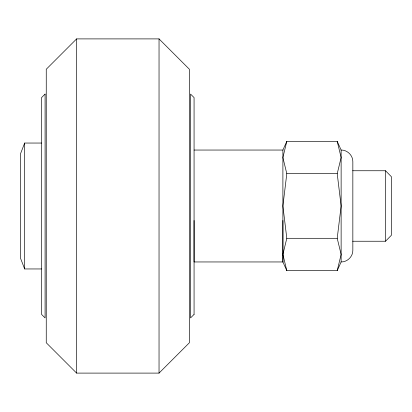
<?xml version="1.0" encoding="UTF-8"?>
<svg xmlns="http://www.w3.org/2000/svg" width="412" height="412" viewBox="0 0 412 412"><rect width="100%" height="100%" fill="white"/><g stroke="black" fill="none" stroke-linecap="round" stroke-linejoin="round"><path stroke-width="0.62" d="M194.067 220.482L194.067 261.955L282.895 261.955L286.803 270.607L337.217 270.607L341.131 261.95L341.131 150.04L337.217 141.383L286.803 141.383L282.895 150.04L282.895 261.95L282.895 220.482M286.803 141.383L282.895 157.533L286.803 173.689L282.895 205.995L286.803 238.301L282.895 254.456L286.803 270.607M337.217 270.607L341.131 254.456L337.217 238.301L341.131 205.995L337.217 173.689L341.131 157.533L337.217 141.383M41.586 143.046L24.658 143.046L20.6 153.542L20.6 258.458L24.658 268.954L41.586 268.954M352.739 241.241L385.524 241.241L391.4 235.252L391.4 176.738L385.524 170.748L352.739 170.748M76.611 38.898L46.252 69.257L46.252 342.743L76.611 373.102L159.037 373.102L189.396 342.743L189.396 69.257L159.037 38.898L76.611 38.898L76.611 373.102M341.131 261.95C347.368 262.084 352.94 256.537 352.842 250.295L352.842 161.695C352.94 155.453 347.368 149.906 341.131 150.04M194.067 150.045L282.895 150.045M286.803 173.689L337.217 173.689M286.803 238.301L337.217 238.301M385.524 170.748L385.524 241.241M159.037 38.898L159.037 373.102M24.658 143.046L24.658 268.954M45.083 94.085L41.586 97.582L41.586 314.418L45.083 317.915L45.083 94.085M194.067 314.418L190.565 317.915L190.565 94.085L194.067 97.582L194.067 314.418"/></g></svg>
